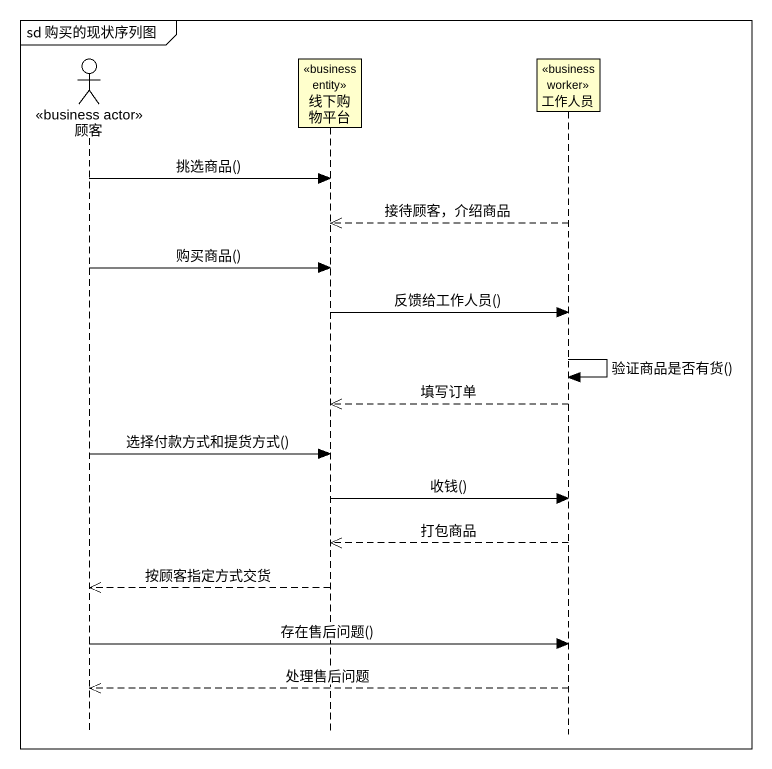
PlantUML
@startuml
mainframe sd 购买的现状序列图
hide footbox
actor 顾客 <<business actor>>
participant 线下购物平台 <<business entity>>
participant 工作人员 <<business worker>>

顾客 -> 线下购物平台 : 挑选商品()
工作人员 -->> 线下购物平台 : 接待顾客，介绍商品
顾客 -> 线下购物平台 : 购买商品()
线下购物平台 -> 工作人员 : 反馈给工作人员()
工作人员 -> 工作人员 : 验证商品是否有货()
工作人员 -->> 线下购物平台 : 填写订单
顾客 -> 线下购物平台 : 选择付款方式和提货方式()
线下购物平台 -> 工作人员 : 收钱()
工作人员 -->> 线下购物平台 : 打包商品
线下购物平台 -->> 顾客 : 按顾客指定方式交货
顾客 -> 工作人员 : 存在售后问题()
工作人员 -->> 顾客 : 处理售后问题
@enduml
